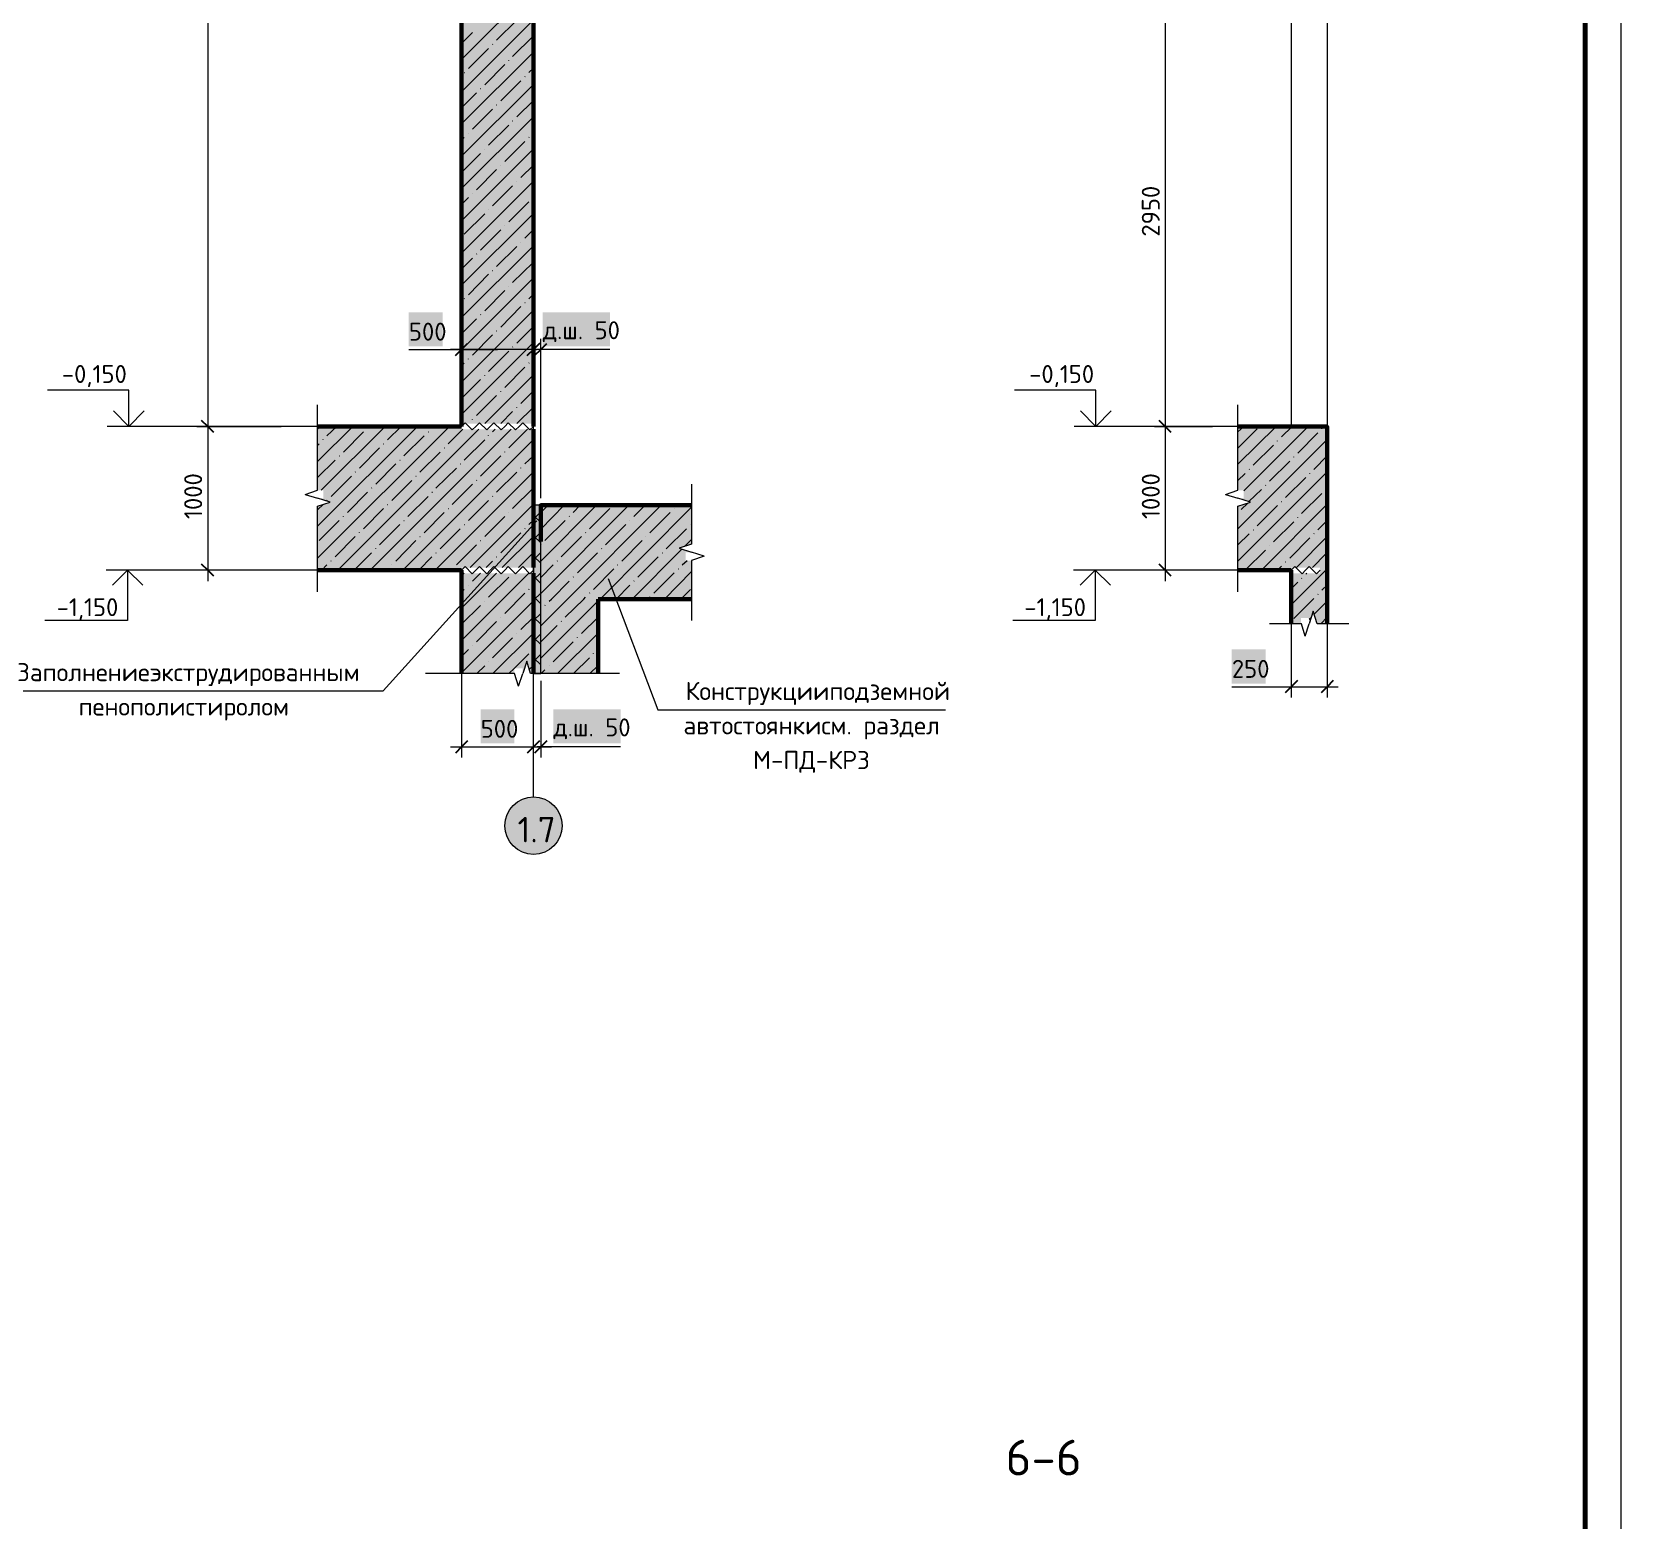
# Model space of a CAD drawing. Header units: millimetres. Extents: x -7003 to 53088, y -45042 to 39047.
# Drawn here: x 30290 to 52393, y -4392 to 16310 of the extents above; entities that cross this region are included whole.
import ezdxf

# ---------------------------------------------------------------- set-up
doc = ezdxf.new("R2010")
doc.units = ezdxf.units.MM
doc.styles.add('PDF ISOCPEUR', font='isocpeur.ttf')

msp = doc.modelspace()

# ---------------------------------------------------------------- hatches: boundary and pattern name
at = {"true_color": 0xffffff, "transparency": 33554559}
for points in [[(34279, 9717), (34262, 9713), (34262, 8820), (36264, 8820), (36264, 8858), (37263, 8858), (37263, 10780), (36264, 10780), (36264, 10818), (34262, 10818), (34262, 9933), (34343, 9933), (34343, 9819), (34279, 9819), (34343, 9798), (34360, 9794), (34436, 9768), (34360, 9743), (34343, 9738)], [(47079, 9717), (47062, 9713), (47062, 8820), (47803, 8820), (47803, 8858), (48205, 8858), (48205, 8820), (48302, 8820), (48302, 10818), (47062, 10818), (47062, 9933), (47142, 9933), (47142, 9819), (47079, 9819), (47142, 9798), (47159, 9794), (47235, 9768), (47159, 9743), (47142, 9738)], [(39464, 8955), (39384, 8955), (39384, 9070), (39464, 9074), (39388, 9099), (39371, 9104), (39308, 9125), (39291, 9129), (39308, 9133), (39371, 9154), (39388, 9159), (39451, 9180), (39464, 9180), (39464, 9722), (37365, 9722), (37365, 8418), (39464, 8418)], [(37225, 7398), (37225, 7381), (37263, 7381), (37263, 8778), (36264, 8778), (36264, 7381), (37001, 7381), (37001, 7457), (37115, 7457), (37115, 7385), (37140, 7461), (37145, 7478), (37170, 7554), (37174, 7554), (37174, 7542), (37179, 7542), (37179, 7529), (37183, 7529), (37183, 7516), (37187, 7516), (37187, 7504), (37191, 7504), (37191, 7491), (37195, 7491), (37195, 7478), (37200, 7478), (37200, 7461), (37204, 7461), (37204, 7449), (37208, 7449), (37208, 7436), (37212, 7436), (37212, 7423), (37217, 7423), (37217, 7410), (37221, 7410), (37221, 7398)], [(48162, 8092), (48162, 8075), (48302, 8075), (48302, 8820), (48205, 8820), (48205, 8778), (47803, 8778), (47803, 8075), (47942, 8075), (47942, 8155), (48052, 8155), (48052, 8079), (48078, 8155), (48082, 8172), (48107, 8249), (48112, 8249), (48112, 8236), (48116, 8236), (48116, 8223), (48120, 8223), (48120, 8210), (48124, 8210), (48124, 8198), (48129, 8198), (48129, 8185), (48133, 8185), (48133, 8172), (48137, 8172), (48137, 8155), (48141, 8155), (48141, 8143), (48146, 8143), (48146, 8130), (48150, 8130), (48150, 8117), (48154, 8117), (48154, 8105), (48158, 8105), (48158, 8092)], [(37369, 5658), (37301, 5667), (37229, 5667), (37162, 5658), (37136, 5645), (37123, 5641), (37107, 5633), (37094, 5629), (37077, 5620), (37064, 5616), (37056, 5607), (37047, 5603), (37039, 5595), (37030, 5590), (37022, 5582), (37013, 5578), (37005, 5569), (36997, 5565), (36988, 5557), (36980, 5552), (36975, 5544), (36967, 5535), (36963, 5527), (36950, 5514), (36946, 5506), (36933, 5493), (36929, 5485), (36916, 5472), (36908, 5446), (36903, 5438), (36899, 5425), (36895, 5417), (36891, 5404), (36886, 5396), (36882, 5383), (36878, 5375), (36865, 5273), (36870, 5269), (36870, 5235), (36874, 5235), (36874, 5201), (36878, 5201), (36878, 5163), (36882, 5163), (36882, 5154), (36886, 5154), (36886, 5142), (36891, 5142), (36891, 5133), (36895, 5133), (36895, 5121), (36899, 5121), (36899, 5112), (36903, 5112), (36903, 5099), (36908, 5099), (36908, 5091), (36912, 5091), (36912, 5078), (36916, 5078), (36916, 5066), (36920, 5066), (36933, 5053), (36933, 5044), (36937, 5044), (36950, 5032), (36950, 5023), (36954, 5023), (36967, 5011), (36967, 5002), (36971, 5002), (36980, 4994), (36980, 4985), (36988, 4985), (36997, 4977), (37005, 4972), (37013, 4964), (37022, 4960), (37030, 4951), (37039, 4947), (37047, 4939), (37056, 4934), (37064, 4926), (37077, 4922), (37094, 4913), (37107, 4909), (37123, 4900), (37136, 4896), (37162, 4884), (37229, 4875), (37301, 4871), (37301, 4875), (37369, 4884), (37382, 4888), (37416, 4905), (37428, 4909), (37471, 4930), (37479, 4939), (37488, 4943), (37496, 4951), (37504, 4956), (37513, 4964), (37521, 4968), (37530, 4977), (37538, 4981), (37559, 5002), (37564, 5011), (37576, 5023), (37581, 5032), (37593, 5044), (37598, 5053), (37606, 5061), (37614, 5078), (37619, 5091), (37623, 5099), (37627, 5112), (37631, 5121), (37636, 5133), (37640, 5142), (37648, 5167), (37661, 5243), (37665, 5294), (37661, 5294), (37661, 5320), (37657, 5320), (37657, 5345), (37653, 5345), (37653, 5370), (37648, 5370), (37648, 5383), (37644, 5383), (37644, 5396), (37640, 5396), (37640, 5404), (37636, 5404), (37636, 5417), (37631, 5417), (37631, 5425), (37627, 5425), (37627, 5438), (37623, 5438), (37623, 5446), (37619, 5446), (37619, 5459), (37614, 5459), (37614, 5468), (37610, 5468), (37610, 5476), (37602, 5485), (37598, 5485), (37598, 5493), (37585, 5506), (37581, 5506), (37581, 5514), (37568, 5527), (37564, 5527), (37564, 5535), (37538, 5561), (37530, 5565), (37521, 5573), (37513, 5578), (37504, 5586), (37496, 5590), (37488, 5599), (37479, 5603), (37471, 5612), (37428, 5633), (37416, 5637), (37382, 5654)]]:
    msp.add_hatch(color=7, dxfattribs=at).paths.add_polyline_path(points)

# ---------------------------------------------------------------- linework, layer by layer
at = {"color": 7, "lineweight": 20}
msp.add_lwpolyline([(52393, -45038), (52393, 39047)], dxfattribs=at)
at = {"color": 7, "lineweight": 80}
msp.add_lwpolyline([(51890, 38550), (51890, -44539), (-5002, -44539), (-5002, 38550)], close=True, dxfattribs=at)
at = {"color": 7, "lineweight": 18}
for points in [[(32583, 25220), (32736, 25220), (32736, 10821)], [(45904, 16721), (46052, 16721), (46052, 10820)], [(47805, 16721), (47805, 10820)], [(48304, 16721), (48304, 10820)], [(36266, 11870), (36266, 11891), (36266, 12039)], [(37265, 8924), (37265, 11891), (37265, 12039), (37265, 11891), (37265, 11870)], [(37367, 9821), (37367, 11891), (37367, 12039)], [(35534, 11891), (36101, 11891)], [(36101, 11891), (36765, 11891)], [(37417, 11891), (36114, 11891)], [(37515, 11891), (37117, 11891)], [(37299, 11891), (37316, 11891)], [(38327, 11891), (37299, 11891)], [(32583, 10820), (32736, 10820), (32736, 8670)], [(32736, 10820), (33756, 10820)], [(45904, 10820), (46052, 10820), (46052, 8670)], [(46052, 10820), (46709, 10820)], [(33756, 8822), (32736, 8822), (32583, 8822)], [(46709, 8822), (46052, 8822), (45904, 8822)], [(47805, 8348), (47805, 7201), (47805, 7049)], [(48304, 8348), (48304, 7201), (48304, 7049)], [(36266, 7480), (36266, 6363), (36266, 6215)], [(37367, 7281), (37367, 6363), (37367, 6215)], [(46979, 7201), (47551, 7201)], [(47551, 7201), (48055, 7201)], [(47657, 7201), (48457, 7201)], [(37265, 6363), (37265, 6862)], [(36114, 6363), (37265, 6363)], [(37265, 6215), (37265, 6363), (37515, 6363)], [(37447, 6363), (37316, 6363)], [(38476, 6363), (37447, 6363)]]:
    msp.add_lwpolyline(points, dxfattribs=at)
at = {"color": 7, "lineweight": 60}
for points in [[(36266, 25220), (36266, 10821)], [(37265, 10820), (37265, 25220)], [(36266, 10820), (34264, 10820)], [(37265, 8860), (37265, 10782)], [(48304, 8822), (48304, 10820), (47064, 10820)], [(34264, 8822), (36266, 8822)], [(36266, 8822), (36266, 7383)], [(37265, 7383), (37265, 8780)], [(47064, 8822), (47805, 8822)], [(47805, 8822), (47805, 8077)], [(48304, 8077), (48304, 8822)]]:
    msp.add_lwpolyline(points, dxfattribs=at)
at = {"color": 7, "lineweight": 9}
for points in [[(36266, 15925), (37265, 16924)], [(36266, 15476), (37265, 16475)], [(36753, 16192), (37036, 16471)], [(36266, 16149), (36418, 16302)], [(36698, 16132), (36702, 16137)], [(36977, 15967), (37261, 16247)], [(36266, 15028), (37265, 16027)], [(36363, 15798), (36643, 16077)], [(37265, 16014), (37265, 16065)], [(36304, 15743), (36308, 15743)], [(36588, 15574), (36867, 15853)], [(36922, 15908), (36926, 15912)], [(37201, 15743), (37265, 15802)], [(37265, 13762), (37265, 15764)], [(36266, 14579), (37265, 15578)], [(36528, 15519), (36533, 15519)], [(36812, 15349), (37091, 15629)], [(37146, 15684), (37151, 15688)], [(36266, 15252), (36473, 15459)], [(36753, 15294), (36757, 15294)], [(37036, 15125), (37265, 15354)], [(36266, 14130), (37265, 15129)], [(36418, 14956), (36698, 15235)], [(36977, 15070), (36981, 15070)], [(36266, 14803), (36304, 14841)], [(36363, 14901), (36363, 14901)], [(36643, 14731), (36922, 15011)], [(37201, 14841), (37206, 14846)], [(37261, 14901), (37265, 14905)], [(36266, 13682), (37265, 14680)], [(36266, 14355), (36528, 14617)], [(36588, 14676), (36588, 14676)], [(36867, 14507), (37146, 14786)], [(36473, 14113), (36753, 14393)], [(36812, 14452), (36812, 14452)], [(37091, 14283), (37265, 14456)], [(36266, 13233), (37265, 14232)], [(36698, 13889), (36977, 14168)], [(37036, 14228), (37036, 14228)], [(36266, 13906), (36363, 14003)], [(36418, 14058), (36418, 14058)], [(36922, 13665), (37201, 13944)], [(37261, 14003), (37261, 14003)], [(36266, 12784), (37265, 13783)], [(36304, 13495), (36588, 13779)], [(36643, 13834), (36643, 13834)], [(36528, 13271), (36812, 13555)], [(36867, 13610), (36867, 13610)], [(37146, 13440), (37265, 13559)], [(37265, 13461), (37265, 13512)], [(36266, 12335), (37265, 13334)], [(36753, 13047), (37036, 13326)], [(37091, 13385), (37091, 13385)], [(36266, 13009), (36418, 13161)], [(36473, 13216), (36478, 13220)], [(36977, 12822), (37261, 13102)], [(37265, 11210), (37265, 13212)], [(36266, 11887), (37265, 12886)], [(36363, 12653), (36643, 12937)], [(36698, 12992), (36702, 12992)], [(36304, 12598), (36308, 12602)], [(36588, 12429), (36867, 12712)], [(36922, 12767), (36926, 12767)], [(37201, 12598), (37265, 12661)], [(36266, 11438), (37265, 12437)], [(36812, 12204), (37091, 12488)], [(37146, 12543), (37151, 12543)], [(36266, 12111), (36473, 12319)], [(36528, 12374), (36533, 12378)], [(37036, 11980), (37265, 12213)], [(36266, 10985), (37265, 11988)], [(36418, 11811), (36698, 12094)], [(36753, 12149), (36757, 12153)], [(36363, 11756), (36363, 11760)], [(36643, 11586), (36922, 11870)], [(36977, 11925), (36981, 11929)], [(37261, 11756), (37265, 11764)], [(36266, 11662), (36304, 11701)], [(36588, 10862), (37265, 11540)], [(36588, 11531), (36588, 11535)], [(36867, 11362), (37146, 11646)], [(37201, 11701), (37206, 11705)], [(31639, 11324), (30509, 11324)], [(31428, 11036), (31639, 10820), (31639, 11324)], [(36266, 11210), (36528, 11476)], [(36812, 11307), (36812, 11311)], [(37091, 11138), (37265, 11315)], [(45087, 11324), (43957, 11324)], [(44876, 11036), (45087, 10820), (45087, 11324)], [(34264, 10820), (34264, 11121)], [(36473, 10972), (36753, 11252)], [(37036, 10862), (37265, 11091)], [(37036, 11083), (37036, 11087)], [(47064, 10820), (47064, 11121)], [(31639, 10820), (31851, 11036)], [(36266, 10820), (36317, 10871), (36414, 10774)], [(36414, 10774), (36465, 10820), (36516, 10871), (36617, 10774)], [(36418, 10913), (36418, 10917)], [(36617, 10774), (36664, 10820), (36715, 10871), (36816, 10774)], [(36812, 10862), (36977, 11028)], [(36816, 10774), (36867, 10820), (36914, 10871), (37015, 10774)], [(37015, 10774), (37066, 10820), (37117, 10871), (37214, 10774)], [(37265, 10909), (37265, 10960)], [(45087, 10820), (45299, 11036)], [(31940, 10820), (31339, 10820)], [(34920, 10820), (31640, 10820)], [(34090, 9876), (34264, 9935), (34264, 10820)], [(34264, 10782), (34306, 10820)], [(34264, 10333), (34755, 10820)], [(34264, 9436), (35652, 10820)], [(34264, 8987), (36101, 10820)], [(34315, 9935), (35204, 10820)], [(34340, 10634), (34344, 10638)], [(34395, 10689), (34531, 10820)], [(34547, 8822), (36507, 10782)], [(34624, 10465), (34903, 10748)], [(34920, 10820), (34920, 10820)], [(34958, 10803), (34962, 10803)], [(34996, 8822), (36956, 10782)], [(35237, 10634), (35428, 10820)], [(35449, 8822), (37265, 10638)], [(35462, 10410), (35745, 10689)], [(35800, 10748), (35805, 10748)], [(35855, 10803), (35877, 10820)], [(36080, 10579), (36283, 10782)], [(36304, 10354), (36588, 10634)], [(36643, 10689), (36643, 10693)], [(36698, 10748), (36732, 10782)], [(36922, 10524), (37185, 10782)], [(37265, 10820), (37214, 10774)], [(37265, 8657), (37265, 10659)], [(45388, 10820), (44787, 10820)], [(47356, 10820), (45087, 10820)], [(46891, 9876), (47064, 9935), (47064, 10820)], [(47064, 10744), (47145, 10820)], [(47064, 10295), (47593, 10820)], [(47064, 10520), (47331, 10786)], [(47064, 9398), (48304, 10638)], [(47145, 9923), (48042, 10820)], [(47589, 10820), (47356, 10820)], [(47614, 10617), (47614, 10621)], [(47669, 10676), (47818, 10820)], [(47894, 10448), (48173, 10731)], [(48232, 10786), (48232, 10790)], [(34264, 10558), (34285, 10579)], [(34564, 10410), (34569, 10414)], [(34848, 10240), (35127, 10524)], [(35182, 10579), (35187, 10579)], [(35686, 10185), (35970, 10465)], [(36025, 10524), (36029, 10524)], [(36528, 10130), (36812, 10410)], [(36867, 10465), (36867, 10469)], [(37146, 10299), (37265, 10414)], [(47276, 10283), (47559, 10562)], [(47839, 10393), (47839, 10397)], [(48118, 10223), (48304, 10414)], [(34264, 10109), (34509, 10354)], [(34789, 10185), (34793, 10189)], [(35072, 10016), (35352, 10299)], [(35407, 10354), (35411, 10354)], [(35898, 8822), (37265, 10189)], [(35910, 9961), (36194, 10240)], [(36249, 10299), (36253, 10299)], [(36753, 9906), (37036, 10185)], [(37091, 10240), (37091, 10244)], [(47064, 8949), (48304, 10189)], [(47064, 10071), (47166, 10168)], [(47221, 10223), (47225, 10227)], [(47500, 10058), (47784, 10338)], [(48063, 10168), (48063, 10172)], [(34454, 9847), (34734, 10130)], [(35013, 9961), (35017, 9965)], [(35297, 9791), (35576, 10071)], [(35631, 10130), (35635, 10130)], [(36135, 9736), (36418, 10016)], [(36473, 10071), (36478, 10075)], [(36977, 9681), (37261, 9961)], [(47445, 9999), (47449, 10003)], [(47724, 9834), (48008, 10113)], [(48287, 9944), (48287, 9948)], [(34090, 9876), (34264, 9821)], [(34437, 9766), (34264, 9821)], [(34264, 9711), (34437, 9766)], [(34264, 9660), (34340, 9736)], [(34395, 9791), (34399, 9796)], [(34679, 9622), (34958, 9906)], [(35237, 9736), (35242, 9736)], [(35521, 9567), (35800, 9847)], [(35855, 9906), (35860, 9906)], [(36363, 9512), (36643, 9791)], [(36385, 8860), (37265, 9741)], [(36698, 9847), (36702, 9851)], [(46891, 9876), (47064, 9821)], [(47238, 9766), (47064, 9821)], [(47064, 9711), (47238, 9766)], [(47106, 9665), (47200, 9753)], [(47217, 9775), (47390, 9944)], [(47390, 8822), (48304, 9741)], [(47669, 9775), (47674, 9779)], [(47949, 9609), (48232, 9889)], [(34264, 8522), (34264, 8822), (34264, 9711)], [(34285, 9233), (34564, 9512)], [(34624, 9567), (34624, 9571)], [(34903, 9398), (35182, 9681)], [(37312, 9508), (35178, 7142)], [(35462, 9512), (35466, 9512)], [(35745, 9343), (36025, 9622)], [(36080, 9681), (36084, 9681)], [(36588, 9288), (36867, 9567)], [(36922, 9622), (36926, 9626)], [(37201, 9457), (37265, 9516)], [(37265, 9533), (37367, 9635)], [(37367, 9483), (37265, 9584)], [(47064, 8522), (47064, 8822), (47064, 9711)], [(47331, 9440), (47614, 9720)], [(47894, 9550), (47898, 9554)], [(48173, 9385), (48304, 9512)], [(34509, 9008), (34789, 9288)], [(34848, 9343), (34848, 9347)], [(35127, 9174), (35407, 9457)], [(35686, 9288), (35690, 9288)], [(35970, 9118), (36249, 9398)], [(36304, 9457), (36308, 9457)], [(36812, 9063), (37091, 9343)], [(36833, 8860), (37265, 9292)], [(37146, 9398), (37151, 9402)], [(37265, 9250), (37367, 9351)], [(37367, 9203), (37265, 9300)], [(47064, 9174), (47221, 9326)], [(47276, 9385), (47280, 9385)], [(47559, 9216), (47839, 9495)], [(47877, 8860), (48304, 9288)], [(48118, 9326), (48122, 9330)], [(34772, 8822), (35013, 9063)], [(35072, 9118), (35072, 9123)], [(35352, 8949), (35631, 9233)], [(35910, 9063), (35915, 9063)], [(36194, 8894), (36473, 9173)], [(36528, 9233), (36533, 9233)], [(37058, 8860), (37265, 9068)], [(37265, 8966), (37367, 9068)], [(47166, 8822), (47445, 9102)], [(47500, 9161), (47504, 9161)], [(47784, 8991), (48063, 9271)], [(34323, 8822), (34395, 8894)], [(34454, 8949), (34454, 8953)], [(35297, 8894), (35297, 8898)], [(35673, 8822), (35855, 9008)], [(36266, 8822), (36317, 8873), (36414, 8771)], [(36414, 8771), (36465, 8822), (36516, 8873), (36617, 8771)], [(36609, 8860), (36698, 8949)], [(36617, 8771), (36664, 8822), (36715, 8873), (36816, 8771)], [(36753, 9008), (36757, 9008)], [(36816, 8771), (36867, 8822), (36914, 8873), (37015, 8771)], [(37015, 8771), (37066, 8822), (37117, 8873), (37214, 8771)], [(37367, 8920), (37265, 9017)], [(47614, 8822), (47669, 8877)], [(47724, 8936), (47729, 8936)], [(47805, 8822), (47856, 8873)], [(48055, 8873), (48004, 8822), (47957, 8771), (47856, 8873)], [(48207, 8822), (48156, 8771), (48055, 8873)], [(48101, 8860), (48287, 9047)], [(31923, 8822), (31322, 8822)], [(31411, 8611), (31623, 8822), (31623, 8124)], [(31623, 8822), (31834, 8611)], [(35060, 8822), (31623, 8822)], [(35060, 8822), (35060, 8822)], [(35225, 8822), (35237, 8839)], [(36135, 8839), (36139, 8839)], [(36266, 8742), (36304, 8780)], [(36266, 8293), (36753, 8780)], [(36266, 7844), (37201, 8780)], [(36418, 8670), (36528, 8780)], [(36643, 8445), (36922, 8725)], [(37265, 8822), (37214, 8771)], [(37265, 8687), (37367, 8784)], [(37367, 8636), (37265, 8738)], [(38306, 8708), (38996, 6879), (42996, 6879)], [(45379, 8822), (44778, 8822)], [(44867, 8611), (45079, 8822), (45079, 8124)], [(45079, 8822), (45291, 8611)], [(47314, 8822), (45079, 8822)], [(47530, 8822), (47314, 8822)], [(47805, 8340), (48287, 8822)], [(47805, 8564), (47894, 8653)], [(47949, 8708), (47953, 8712)], [(48008, 8767), (48021, 8780)], [(48287, 8822), (48304, 8839)], [(36266, 8517), (36304, 8555)], [(36363, 8615), (36363, 8615)], [(36867, 8221), (37146, 8500)], [(37201, 8555), (37206, 8560)], [(37261, 8615), (37265, 8619)], [(37265, 8403), (37367, 8500)], [(37367, 8352), (37265, 8454)], [(37265, 8357), (37265, 8407)], [(47839, 8149), (48118, 8429)], [(48173, 8484), (48177, 8488)], [(48232, 8543), (48304, 8615)], [(36266, 7396), (37265, 8395)], [(36266, 8069), (36528, 8331)], [(36588, 8390), (36588, 8390)], [(37265, 8120), (37367, 8221)], [(48110, 8251), (48055, 8077)], [(48165, 8077), (48110, 8251)], [(48122, 8208), (48304, 8390)], [(31623, 8124), (30471, 8124)], [(36473, 7827), (36753, 8107)], [(36812, 8166), (36812, 8166)], [(37091, 7997), (37265, 8170)], [(37367, 8069), (37265, 8170)], [(37265, 6168), (37265, 8107)], [(45079, 8124), (43932, 8124)], [(47805, 8077), (47504, 8077)], [(48000, 7904), (47945, 8077), (47805, 8077)], [(48000, 7904), (48055, 8077)], [(48055, 8141), (48084, 8170)], [(48605, 8077), (48304, 8077), (48165, 8077)], [(48215, 8077), (48304, 8166)], [(36418, 7772), (36418, 7772)], [(36698, 7603), (36977, 7882)], [(36702, 7383), (37265, 7946)], [(37036, 7942), (37036, 7942)], [(37265, 7836), (37367, 7937)], [(37367, 7789), (37265, 7887)], [(36266, 7620), (36363, 7717)], [(36643, 7548), (36643, 7548)], [(36926, 7383), (37003, 7459), (37201, 7658)], [(37172, 7557), (37117, 7383)], [(37227, 7383), (37172, 7557)], [(37261, 7717), (37261, 7717)], [(37265, 7552), (37367, 7654)], [(37367, 7506), (37265, 7603)], [(36067, 7383), (35767, 7383)], [(37058, 7209), (37003, 7383), (36067, 7383)], [(36478, 7383), (36588, 7493)], [(37058, 7209), (37117, 7383)], [(37206, 7438), (37265, 7497)], [(38463, 7383), (38167, 7383), (37227, 7383)], [(29176, 7142), (35178, 7142)], [(37265, 5669), (37265, 6168)]]:
    msp.add_lwpolyline(points, dxfattribs=at)
at = {"color": 7, "lineweight": 30}
for points in [[(36181, 11806), (36266, 11891), (36351, 11976)], [(37282, 11806), (37367, 11891), (37451, 11976)], [(32820, 10735), (32736, 10820), (32651, 10905)], [(46137, 10735), (46052, 10820), (45968, 10905)], [(32820, 8738), (32736, 8822), (32651, 8907)], [(46137, 8738), (46052, 8822), (45968, 8907)], [(47890, 7286), (47805, 7201), (47720, 7116)], [(48389, 7286), (48304, 7201), (48220, 7116)], [(36351, 6448), (36266, 6363), (36181, 6278)], [(37350, 6448), (37265, 6363), (37180, 6278)], [(37451, 6448), (37367, 6363), (37282, 6278)]]:
    msp.add_lwpolyline(points, dxfattribs=at)
msp.add_lwpolyline([(37180, 11806), (37265, 11891), (37350, 11976), (37265, 11891)], close=True, dxfattribs=at)
at = {"color": 9, "lineweight": 9, "true_color": 0xc0c0c0}
for points in [[(39466, 10020), (39466, 9724), (39466, 9182)], [(37367, 9394), (37692, 9724)], [(37367, 8945), (38141, 9724)], [(37367, 8496), (38594, 9724)], [(37367, 9618), (37468, 9724)], [(37426, 9233), (37709, 9512)], [(37739, 8420), (39043, 9724)], [(37764, 9567), (37769, 9571)], [(37819, 9622), (37917, 9724)], [(38044, 9398), (38327, 9681)], [(38192, 8420), (39466, 9698)], [(38607, 9512), (38607, 9512)], [(38662, 9567), (38818, 9724)], [(38886, 9343), (39166, 9622)], [(39225, 9681), (39225, 9681)], [(37650, 9008), (37934, 9288)], [(37989, 9343), (37993, 9347)], [(38268, 9174), (38552, 9457)], [(38831, 9288), (38831, 9288)], [(39111, 9118), (39394, 9398)], [(39449, 9457), (39449, 9457)], [(37371, 9174), (37375, 9178)], [(37879, 8784), (38158, 9063)], [(38213, 9118), (38217, 9123)], [(38493, 8949), (38776, 9233)], [(38641, 8420), (39331, 9114)], [(39055, 9063), (39060, 9063)], [(39466, 9182), (39293, 9127)], [(39293, 9127), (39466, 9072)], [(39369, 9152), (39466, 9250)], [(39640, 9017), (39466, 9072)], [(37367, 8721), (37540, 8894)], [(37595, 8949), (37599, 8953)], [(38437, 8894), (38442, 8898)], [(38717, 8725), (39000, 9008)], [(39335, 8894), (39403, 8958)], [(39640, 9017), (39466, 8958), (39466, 8420)], [(37515, 8420), (37764, 8670)], [(37819, 8725), (37824, 8729)], [(38103, 8555), (38382, 8839)], [(38662, 8670), (38666, 8674)], [(38941, 8500), (39225, 8784)], [(39089, 8420), (39466, 8801)], [(39280, 8839), (39284, 8839)], [(37367, 8048), (37739, 8420)], [(37485, 8390), (37515, 8420)], [(37709, 8166), (37968, 8420)], [(37968, 8420), (37989, 8445)], [(38044, 8500), (38048, 8505)], [(38416, 8420), (38607, 8615)], [(38886, 8445), (38890, 8450)], [(39314, 8420), (39449, 8555)], [(39466, 8420), (39466, 8124)], [(37367, 7599), (38167, 8395)], [(37367, 8272), (37371, 8276)], [(37426, 8331), (37430, 8335)], [(37367, 7823), (37595, 8052)], [(37650, 8107), (37654, 8111)], [(37934, 7942), (38167, 8170)], [(37540, 7548), (37819, 7827)], [(37599, 7383), (38167, 7946)], [(37879, 7882), (37879, 7887)], [(37824, 7383), (38044, 7603)], [(38103, 7658), (38103, 7662)], [(38158, 7717), (38167, 7722)], [(37375, 7383), (37426, 7434)], [(37485, 7493), (37485, 7493)], [(38048, 7383), (38167, 7497)]]:
    msp.add_lwpolyline(points, dxfattribs=at)
at = {"color": 7, "lineweight": 18}
msp.add_lwpolyline([(37367, 9724), (37265, 9724), (37265, 7383), (37367, 7383)], close=True, dxfattribs=at)
at = {"color": 9, "lineweight": 60, "true_color": 0xc0c0c0}
for points in [[(39466, 9724), (37367, 9724), (37367, 9220)], [(38167, 8420), (39466, 8420)], [(38167, 7383), (38167, 8420)]]:
    msp.add_lwpolyline(points, dxfattribs=at)
at = {"color": 7, "lineweight": 9}
msp.add_circle((37267, 5268), 399, dxfattribs=at)
at = {"color": 7, "lineweight": 5, "true_color": 0xffffff, "transparency": 33554559}
for points in [[(36264, 10860), (37263, 10860), (36264, 25179), (37263, 25179)], [(37263, 7381), (37365, 7381), (37263, 9722), (37365, 9722)], [(37365, 7381), (38165, 7381), (37365, 8418), (38165, 8418)]]:
    msp.add_solid(points, dxfattribs=at)
at = {"color": 7, "lineweight": 18, "true_color": 0xffffff, "transparency": 33554559}
for points in [[(35532, 11935), (36002, 11935), (35532, 12409), (36002, 12409)], [(36531, 6412), (37001, 6412), (36531, 6886), (37001, 6886)], [(37543, 6412), (38478, 6412), (37543, 6886), (38478, 6886)]]:
    msp.add_solid(points, dxfattribs=at)
at = {"color": 7, "lineweight": 9, "true_color": 0xffffff, "transparency": 33554559}
for points in [[(37394, 11935), (38330, 11935), (37394, 12409), (38330, 12409)], [(46977, 7245), (47447, 7245), (46977, 7719), (47447, 7719)]]:
    msp.add_solid(points, dxfattribs=at)

# ---------------------------------------------------------------- texts
at = {"color": 7, "char_height": 249.5, "attachment_point": 4, "rotation": 90, "style": 'PDF ISOCPEUR'}
for s, insert in [('2950', (45851, 13461)), ('1000', (32534, 9533)), ('1000', (45851, 9533))]:
    msp.add_mtext(s, dxfattribs=dict(at, insert=insert))
at = {"color": 7, "attachment_point": 4, "style": 'PDF ISOCPEUR'}
for s, insert, char_height in [('500', (35534, 12139), 249.5), ('д.ш. 50', (37396, 12139), 249.5), ('-0,150', (30708, 11521), 249.5), ('-0,150', (44160, 11521), 249.5), ('-1,150', (30636, 8278), 249.5), ('-1,150', (44093, 8278), 249.5), ('Заполнениеэкструдированным', (30086, 7369), 251.52), ('250', (46979, 7449), 249.5), ('Конструкцииподземной', (39381, 7107), 252.61), ('пенополистиролом', (30941, 6891), 251.52), ('500', (36533, 6615), 249.5), ('д.ш. 50', (37544, 6615), 249.5), ('автостоянкисм. раздел', (39352, 6629), 252.61), ('М-ПД-КР3', (40321, 6155), 252.6), ('1.7', (37045, 5213), 354.2), ('6-6', (43831, -3521), 497.7)]:
    msp.add_mtext(s, dxfattribs=dict(at, insert=insert, char_height=char_height))

doc.saveas('drawing.dxf')
